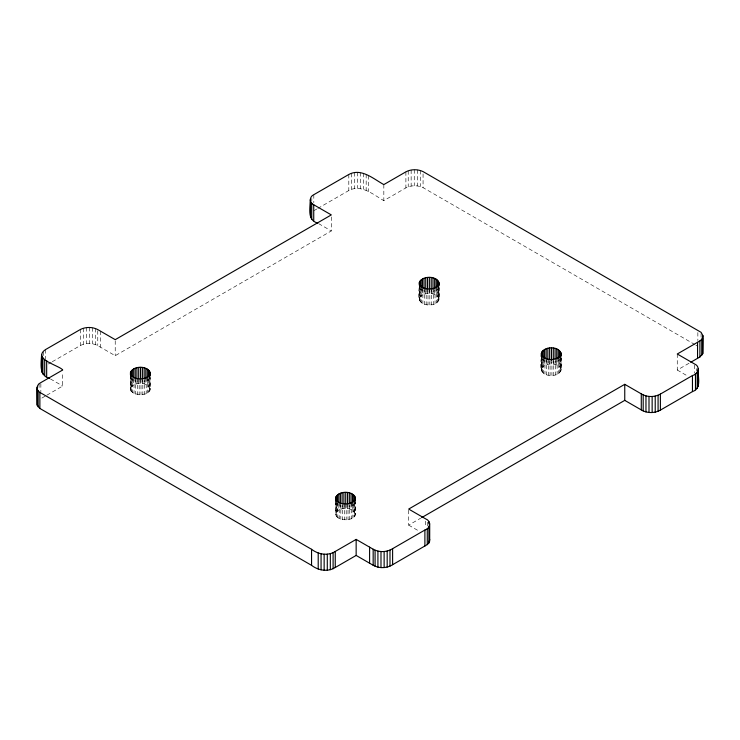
<?xml version="1.0" encoding="UTF-8"?>
<svg xmlns="http://www.w3.org/2000/svg" width="740" height="740" viewBox="0 0 740 740"><rect width="100%" height="100%" fill="white"/><g stroke="black" fill="none" stroke-linecap="round" stroke-linejoin="round"><path stroke-width="0.56" stroke-dasharray="3.7 2.78" d="M130.74 377.4L130.869 390.877L134.051 393.588L141.007 394.873L146.215 393.763L149.628 391.127L150.22 389.036L150.22 377.576M335.932 503.579L336.053 515.909L339.235 518.629L346.2 519.905L351.398 518.796L354.812 516.159L355.404 514.069L355.404 502.608M419.266 287.361C417.638 297.508 418.313 305.49 429.838 304.926C440.383 305.01 440.356 296.398 439.042 287.629M541.365 357.855C539.728 367.993 540.404 375.976 551.929 375.421C562.474 375.504 562.456 366.892 561.142 358.123M419.266 298.821L419.562 287.462M541.365 369.315L541.662 357.947M130.74 387.714C134.874 381.683 147.667 381.618 150.22 389.036M419.562 297.776C423.696 291.736 436.489 291.671 439.042 299.089M335.932 512.746C340.058 506.715 352.851 506.65 355.404 514.069M541.662 368.261C545.787 362.23 558.58 362.165 561.142 369.584M313.806 210.733L316.803 209.004M317.812 208.43L348.808 190.531C361.259 183.77 373.654 194.935 383.829 200.633L405.89 187.886C411.153 185.13 417.721 185.102 423.067 187.646L694.86 344.553M48.34 364.006L51.273 362.313M52.244 361.749L80.605 345.386C85.942 342.851 92.509 342.87 97.763 345.626L115.227 355.7L331.307 230.945L331.307 214.905M41.856 398.065L45.825 395.771M46.824 395.197L62.715 386.021L62.715 372.266M408.674 510.221L408.674 525.123L420.671 518.194M677.266 354.007L677.266 370.046L689.819 362.804M695.859 345.127L697.857 346.283M677.266 370.046L687.83 376.151M318.616 223.619L331.307 230.945M408.674 525.123L418.637 530.876M50.44 378.936L62.715 386.021M701.085 333.481L701.085 338.069M697.857 332.528L697.857 340.557M696.294 368.613L696.294 370.907M694.555 365.135L694.555 373.154M561.013 355.746L561.013 370.638M560.929 358.206L560.929 368.52M560.541 356.782L560.541 371.674M560.374 358.336L560.374 367.503M559.736 356.615L559.736 372.655M559.477 359.659L559.477 366.541M558.58 357.503L558.58 373.552M558.238 359.945L558.238 365.671M557.127 358.262L557.127 374.311M556.739 360.371L556.739 364.959M555.5 358.835L555.5 374.875M555.074 361L555.074 364.441M553.751 359.196L553.751 375.245M553.298 360.685L553.298 364.117M551.929 359.372L551.929 375.421M551.466 361.703L551.466 363.997M550.088 359.344L550.088 375.393M549.635 360.63L549.635 364.071M548.284 359.122L548.284 375.171M547.841 360.907L547.841 364.339M546.555 358.706L546.555 374.755M546.148 360.223L546.148 364.811M544.964 358.095L544.964 374.135M544.594 359.742L544.594 365.477M543.576 357.291L543.576 373.339M543.28 359.437L543.28 366.309M542.513 356.375L542.513 372.414M542.3 359.233L542.3 367.253M541.791 355.376L541.791 371.425M541.403 356.625L541.403 370.379M438.913 285.252L438.913 300.153M438.829 287.721L438.829 298.035M438.45 286.288L438.45 301.189M438.274 288.989L438.274 297.008M437.636 286.121L437.636 302.161M437.386 289.173L437.386 296.046M436.489 287.018L436.489 303.058M436.147 289.451L436.147 295.177M435.037 287.777L435.037 303.816M434.648 289.886L434.648 294.464M433.409 288.341L433.409 304.381M432.983 290.515L432.983 293.947M431.661 288.711L431.661 304.75M431.207 290.191L431.207 293.632M429.838 288.887L429.838 304.926M429.376 290.071L429.376 293.512M427.998 288.859L427.998 304.899M427.535 290.145L427.535 293.586M427.341 522.255L427.341 526.834M426.185 288.637L426.185 304.677M425.75 290.413L425.75 293.854M425.602 521.145L425.602 526.88M424.464 288.221L424.464 304.26M424.048 289.738L424.048 294.317M423.067 173.891L423.067 187.646M422.873 287.601L422.873 303.65M422.503 289.257L422.503 294.983M421.486 286.805L421.486 302.845M421.18 288.942L421.18 295.824M420.385 170.514L420.385 186.563M420.422 285.881L420.422 301.929M420.209 288.739L420.209 296.759M419.691 284.891L419.691 300.93M419.312 284.993L419.312 299.885M417.388 169.886L417.388 185.934M414.261 169.728L414.261 185.768M411.144 170.015L411.144 186.064M408.221 170.774L408.221 186.822M405.89 171.847L405.89 187.886M383.829 184.584L383.829 200.633M368.335 175.639L368.335 191.688M366.171 174.39L366.171 190.439M363.516 173.262L363.516 189.311M360.546 172.596L360.546 188.635M357.42 172.383L357.42 188.432M355.283 500.231L355.283 515.133M354.812 500.12L354.812 516.159M354.645 502.821L354.645 511.988M354.303 172.642L354.303 188.681M353.998 502.247L353.998 517.14M353.748 504.153L353.748 511.026M352.851 501.988L352.851 518.037M352.508 504.43L352.508 510.156M351.352 173.354L351.352 189.394M351.398 502.756L351.398 518.796M351.01 503.718L351.01 509.444M349.77 503.32L349.77 519.36M349.345 505.494L349.345 508.926M348.808 174.483L348.808 190.531M348.022 503.69L348.022 519.73M347.569 505.17L347.569 508.611M346.2 503.857L346.2 519.905M345.737 505.05L345.737 508.482M344.359 503.838L344.359 519.878M343.906 505.124L343.906 508.556M342.546 503.616L342.546 519.656M342.111 505.392L342.111 508.833M340.825 503.2L340.825 519.24M340.409 504.717L340.409 509.296M339.235 502.58L339.235 518.629M338.865 504.236L338.865 509.962M337.847 501.776L337.847 517.824M337.551 502.774L337.551 510.804M336.783 500.86L336.783 516.909M336.571 503.718L336.571 511.738M336.053 501.008L336.053 515.909M335.673 501.11L335.673 514.864M313.806 194.694L313.806 202.714M311.799 198.496L311.799 200.79M150.09 375.199L150.09 390.091M149.628 375.088L149.628 391.127M149.452 377.789L149.452 386.955M148.814 377.215L148.814 392.108M148.555 379.121L148.555 385.993M147.667 376.956L147.667 393.005M147.325 379.398L147.325 385.124M146.215 377.724L146.215 393.763M145.817 378.686L145.817 384.411M144.587 378.288L144.587 394.328M144.152 380.453L144.152 383.894M142.829 378.658L142.829 394.697M142.385 380.138L142.385 383.579M141.007 378.825L141.007 394.873M140.554 380.018L140.554 383.45M139.176 378.806L139.176 394.846M138.713 380.092L138.713 383.524M137.363 378.584L137.363 394.624M136.919 380.36L136.919 383.801M135.642 378.159L135.642 394.207M135.226 379.685L135.226 384.264M134.051 377.548L134.051 393.588M133.681 379.195L133.681 384.93M132.654 376.743L132.654 392.792M132.358 378.889L132.358 385.762M131.59 375.828L131.59 391.867M131.378 378.686L131.378 386.706M130.869 374.829L130.869 390.877M130.49 374.93L130.49 389.832M115.227 340.807L115.227 355.7M100.464 331.141L100.464 347.18M97.763 330.725L97.763 345.626M95.451 328.514L95.451 344.562M92.528 327.755L92.528 343.804M89.41 327.469L89.41 343.508M86.284 327.626L86.284 343.675M83.287 328.255L83.287 344.304M80.605 329.346L80.605 345.386M45.408 349.65L45.408 358.817M43.521 352.129L43.521 355.561M40.857 383.736L40.857 391.765M39.072 383.82L39.072 389.545"/><path stroke-width="1.11" d="M703 335.812L701.733 339.355L699.901 340.918L677.266 354.007L694.555 363.988C700.78 366.513 698.107 374.274 692.455 375.55L660.395 394.069C654.623 397.399 646.982 397.334 641.284 393.865L624.754 384.319L408.674 509.074L425.602 518.851C431.355 520.84 430.495 528.48 424.889 530.034L392.607 548.673C386.881 552.345 379.074 552.567 373.164 549.21L356.153 539.395L335.257 551.457C327.95 556.193 318.2 554.445 311.558 549.302L39.877 392.413C35.613 390.165 36.639 384.208 40.857 382.599L62.715 369.982C59.635 365.56 31.903 359.159 45.408 349.65L80.605 329.346C85.942 326.803 92.509 326.821 97.763 329.578L115.227 339.66L331.307 214.905L313.732 204.758C309.209 202.862 309.292 196.544 313.806 194.694L348.808 174.483C361.277 167.693 373.626 179.043 383.829 184.584L405.89 171.847C411.153 169.081 417.721 169.062 423.067 171.606L701.085 332.334L703 335.812L702.76 353.664L699.901 356.967L690.79 362.239M37 387.261L37.166 405.122L39.877 408.452L311.558 565.341C318.2 570.494 327.95 572.242 335.257 567.506L356.153 555.435L373.164 565.258C379.074 568.616 386.881 568.385 392.607 564.712L427.276 544.603L428.886 542.984L429.709 539.404M421.68 517.612L624.754 400.368L641.284 409.914C646.982 413.373 654.623 413.438 660.395 410.108L692.455 391.599C702.39 388.287 697.228 376.124 698.366 368.622M150.22 372.988C148.25 381.091 131.97 381.054 130.444 372.729C133.32 364.718 151.062 365.421 150.22 375.282M355.404 498.02C353.443 506.123 337.163 506.086 335.627 497.761C338.513 489.751 356.255 490.454 355.404 500.314M439.042 283.05C437.081 291.144 420.792 291.107 419.266 282.782C422.142 274.771 439.893 275.474 439.042 285.335M561.142 353.535C559.172 361.629 542.892 361.601 541.365 353.267C544.242 345.266 561.984 345.969 561.142 355.829M310.18 199.717C310.375 207.968 306.804 220.169 317.636 223.054M41.597 354.451C41.273 363.183 38.535 375.393 49.497 378.39M702.76 337.616L702.76 353.664M701.733 339.355L701.733 355.404M699.901 340.918L699.901 356.967M698.199 370.435L698.199 386.483M697.552 342.296L697.552 358.336M697.237 372.183L697.237 388.232M695.48 373.765L695.48 389.814M692.455 375.55L692.455 391.599M660.395 394.069L660.395 410.108M658.082 395.243L658.082 411.283M655.224 396.094L655.224 412.143M652.144 396.492L652.144 412.532M648.999 396.427L648.999 412.467M645.965 395.9L645.965 411.949M643.19 394.92L643.19 410.959M641.284 393.865L641.284 409.914M624.754 384.319L624.754 400.368M560.929 352.481L560.929 355.921M560.374 351.454L560.374 357.189M559.477 350.492L559.477 357.374M558.238 349.632L558.238 358.798M556.739 348.91L556.739 359.224M555.074 348.401L555.074 358.715M553.298 348.078L553.298 359.538M551.466 347.957L551.466 360.556M549.635 348.031L549.635 359.492M547.841 348.3L547.841 359.76M546.148 348.762L546.148 359.076M544.594 349.428L544.594 358.595M543.28 350.27L543.28 358.289M542.3 351.204L542.3 356.939M541.662 352.221L541.662 356.8M541.403 354.331L541.403 356.625M541.365 353.267L541.365 356.708M438.829 281.986L438.829 285.427M438.274 280.969L438.274 286.695M437.386 280.007L437.386 286.88M436.147 279.137L436.147 288.304M434.648 278.425L434.648 288.739M432.983 277.907L432.983 289.368M431.207 277.583L431.207 289.044M429.709 523.356L429.69 541.218M429.376 277.463L429.376 288.924M428.923 521.589L428.923 523.883M428.886 526.936L428.886 542.984M427.535 277.537L427.535 288.998M427.276 528.563L427.276 544.603M425.75 277.805L425.75 289.266M424.889 530.034L424.889 546.074M424.048 278.277L424.048 288.591M422.503 278.943L422.503 288.11M421.18 279.776L421.18 287.795M420.209 280.719L420.209 286.445M419.562 281.727L419.562 285.168M419.266 282.782L419.266 285.076M392.607 548.673L392.607 564.712M389.989 550.098L389.989 566.146M387.187 551.041L387.187 567.09M384.134 551.522L384.134 567.571M380.989 551.55L380.989 567.589M377.918 551.106L377.918 567.154M375.088 550.209L375.088 566.257M373.164 549.21L373.164 565.258M369.593 547.156L369.593 563.196M356.153 539.395L356.153 555.435M355.191 496.966L355.191 500.407M354.645 495.939L354.645 501.674M353.748 494.986L353.748 501.859M352.508 494.116L352.508 503.283M351.01 493.404L351.01 503.718M349.345 492.886L349.345 503.2M347.569 492.562L347.569 504.023M345.737 492.442L345.737 503.903M343.906 492.516L343.906 503.977M342.111 492.785L342.111 503.098M340.409 493.256L340.409 503.57M338.865 493.922L338.865 503.089M337.551 494.755L337.551 501.627M336.571 495.698L336.571 501.424M335.932 496.707L335.932 500.148M335.627 497.761L335.673 501.11M335.257 551.457L335.257 567.506M333.102 552.66L333.102 568.699M330.327 553.64L330.327 569.689M327.293 554.168L327.293 570.207M324.148 554.232L324.148 570.272M321.068 553.835L321.068 569.883M318.209 552.984L318.209 569.023M313.732 204.758L313.732 220.798M311.753 203.232L311.753 219.271M311.558 549.302L311.558 565.341M310.569 201.521L310.569 217.569M150.007 371.933L150.007 375.374M149.452 370.907L149.452 376.642M148.555 369.954L148.555 376.827M147.325 369.084L147.325 378.251M145.817 368.372L145.817 378.686M144.152 367.854L144.152 378.168M142.385 367.53L142.385 378.991M140.554 367.41L140.554 378.871M138.713 367.484L138.713 378.945M136.919 367.752L136.919 379.213M135.226 368.224L135.226 378.538M133.681 368.881L133.681 378.057M132.358 369.723L132.358 376.595M131.378 370.666L131.378 376.392M130.74 371.674L130.74 375.115M130.444 372.729L130.444 375.014M46.666 360.713L46.666 376.753M44.705 359.557L44.705 375.606M42.874 357.993L42.874 374.042M41.838 356.264L41.838 372.303M39.877 392.413L39.877 408.452M38.119 390.822L38.119 406.871M37.166 389.074L37.166 405.122"/></g></svg>
